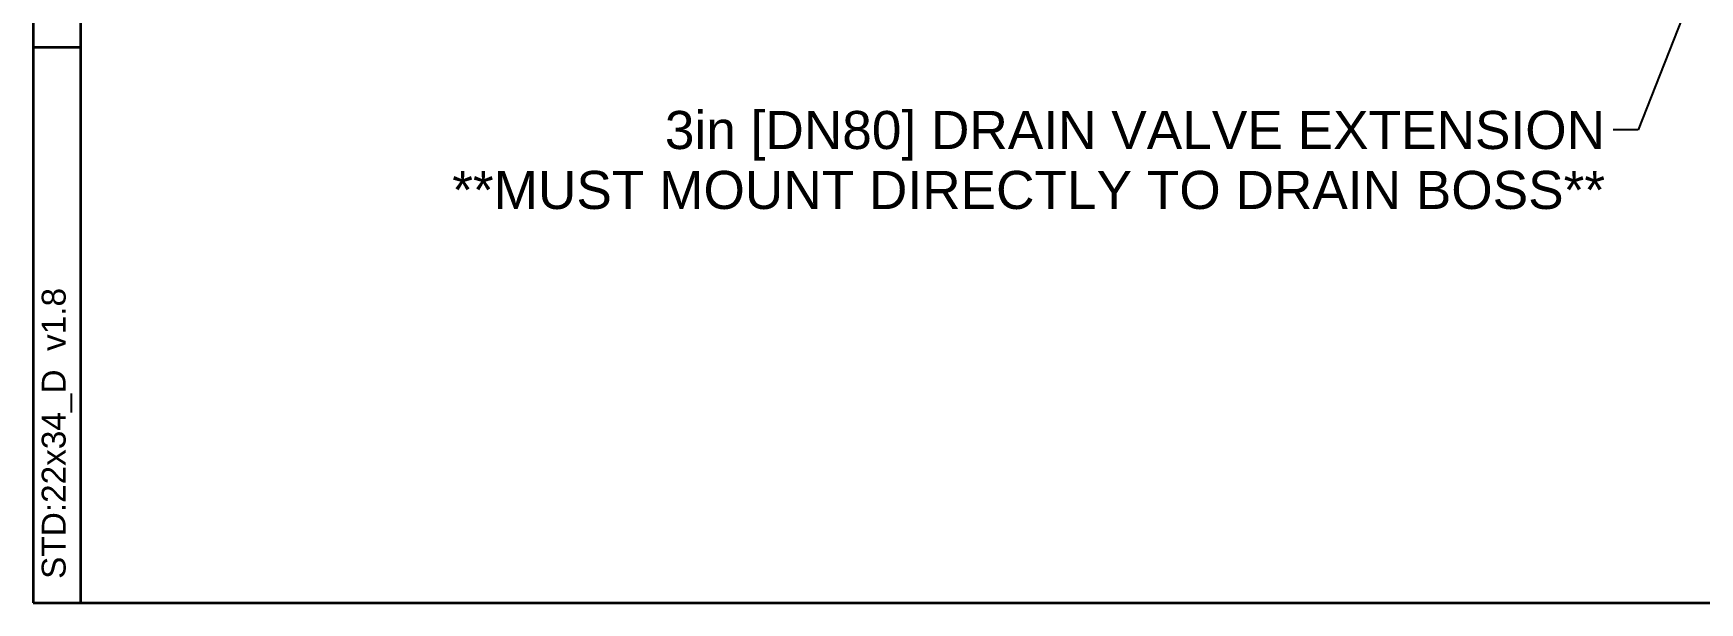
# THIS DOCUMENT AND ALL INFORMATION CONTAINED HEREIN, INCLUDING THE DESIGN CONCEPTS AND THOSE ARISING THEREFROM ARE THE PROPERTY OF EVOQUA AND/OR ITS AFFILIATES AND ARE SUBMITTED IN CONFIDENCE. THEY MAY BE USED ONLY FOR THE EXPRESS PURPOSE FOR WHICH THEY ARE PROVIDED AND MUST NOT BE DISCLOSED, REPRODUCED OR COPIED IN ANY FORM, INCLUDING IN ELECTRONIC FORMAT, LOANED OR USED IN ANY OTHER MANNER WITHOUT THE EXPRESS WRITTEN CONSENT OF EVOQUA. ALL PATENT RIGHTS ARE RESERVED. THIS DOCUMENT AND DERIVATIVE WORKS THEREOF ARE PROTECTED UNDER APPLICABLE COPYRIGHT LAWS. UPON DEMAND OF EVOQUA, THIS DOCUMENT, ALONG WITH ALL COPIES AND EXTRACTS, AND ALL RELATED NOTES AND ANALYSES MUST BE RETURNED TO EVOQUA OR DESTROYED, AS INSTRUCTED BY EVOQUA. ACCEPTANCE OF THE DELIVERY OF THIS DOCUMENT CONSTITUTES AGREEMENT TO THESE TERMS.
# Model space of a CAD drawing. Header units: inches. Extents: x 15 to 402, y 6 to 258.
# Drawn here: x 15 to 93.8, y 6 to 32.9 of the extents above; entities that cross this region are included whole.
import ezdxf

# ---------------------------------------------------------------- set-up
doc = ezdxf.new("R2010")
doc.units = ezdxf.units.IN
doc.header["$LTSCALE"] = 12
doc.header["$MEASUREMENT"] = 0
doc.layers.get('0').update_dxf_attribs({"lineweight": 25})
doc.layers.add('Border', color=7, linetype='Continuous', lineweight=35)
doc.layers.add('Symbol (ANSI)', color=7, linetype='Continuous', lineweight=25)
doc.styles.add('MEMCOR Medium', font='arial.ttf')
doc.styles.add('Standard A-B-C', font='arial.ttf')
doc.dimstyles.new('Default (ANSI)$7', dxfattribs={"dimscale": 12, "dimtxt": 0.15, "dimasz": 0.098425, "dimexe": 0.125, "dimexo": 0.0625, "dimgap": 0.031496, "dimtad": 0, "dimtih": 1, "dimtoh": 1, "dimdec": 4, "dimrnd": 1e-08, "dimzin": 3, "dimdsep": 46, "dimlunit": 5, "dimtxsty": 'MEMCOR Medium', "dimcen": 0.09, "dimdle": 0.393701, "dimclrd": 256, "dimclre": 256, "dimclrt": 256, "dimadec": 0, "dimazin": 1, "dimtfac": 0.8, "dimtofl": 0, "dimtmove": 0, "dimatfit": 3, "dimfxl": 1, "dimfrac": 1, "dimtolj": 1, "dimtzin": 4, "dimlwd": -1, "dimlwe": -1, "dimarcsym": 0})

# ---------------------------------------------------------------- blocks, each defined once
blk = doc.blocks.new('Borders 22x34_D')
at = {"layer": 'Border'}
for p, q in [((1.25, 21.5), (1.25, 0.5)), ((1.4375, 0.5), (1.4375, 21.3125)), ((1.25, 2.6875), (1.4375, 2.6875)), ((1.25, 0.5), (33.5, 0.5)), ((1.25, 0.5), (7.8115, 0.5))]:
    blk.add_line(p, q, dxfattribs=at)
at = {"layer": 'Border', "insert": (1.3437, 0.5937), "char_height": 0.094, "attachment_point": 4, "rotation": 90, "style": 'Standard A-B-C'}
blk.add_mtext('\\fArial|b0|i0;{\\H0.0940;STD:22x34_D  v1.8}', dxfattribs=at)

msp = doc.modelspace()

# ---------------------------------------------------------------- block references
at = {"xscale": 12, "yscale": 12, "zscale": 12}
msp.add_blockref('Borders 22x34_D', (0, 0), dxfattribs=at)

# ---------------------------------------------------------------- texts
at = {"layer": 'Symbol (ANSI)', "insert": (89.27961, 29.23857), "char_height": 1.8000001, "width": 54.4980222, "attachment_point": 3, "line_spacing_factor": 0.944221, "style": 'MEMCOR Medium'}
msp.add_mtext('\\fArial|b0|i0;3in [DN80] DRAIN VALVE EXTENSION\\P\\fArial|b0|i0;**MUST MOUNT DIRECTLY TO DRAIN BOSS**', dxfattribs=at)

# ---------------------------------------------------------------- leaders
at = {"layer": 'Symbol (ANSI)', "annotation_type": 0, "has_hookline": 1, "hookline_direction": 1, "text_width": 54.32169}
msp.add_leader([(98.14468, 46.92615), (90.83866, 28.33857), (89.65756, 28.33857)], dimstyle='Default (ANSI)$7', override={"dimtad": 0}, dxfattribs=at)

doc.saveas('drawing.dxf')
